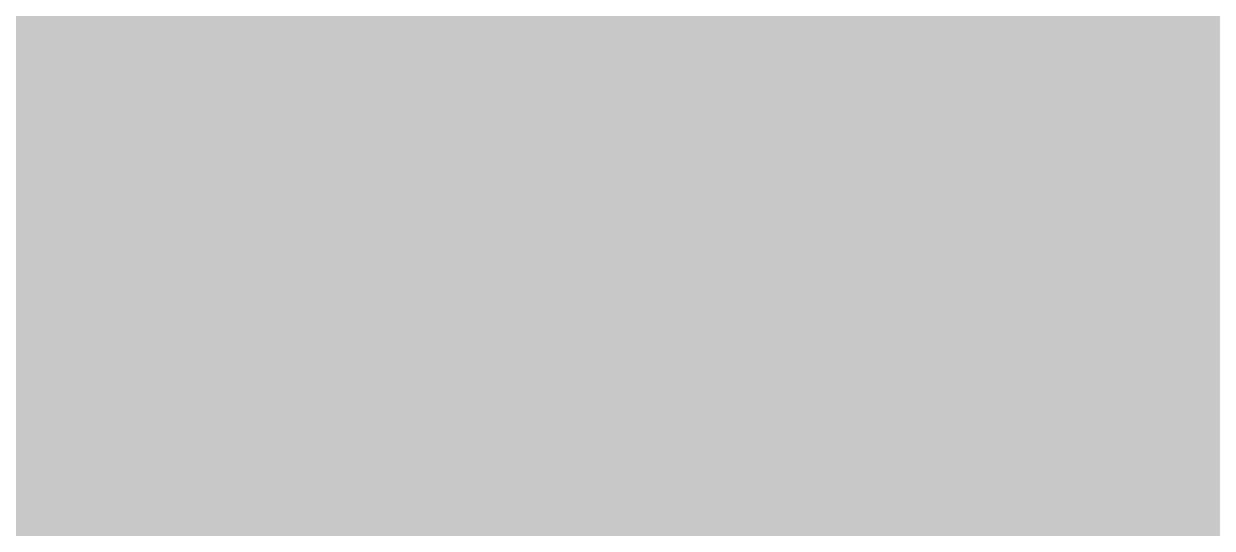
# Model space of a CAD drawing. Extents: x 0 to 3.94, y 0 to 3.94.
# Drawn here: x 1.831 to 3.059, y 1.533 to 2.054 of the extents above; entities that cross this region are included whole.
import ezdxf

# ---------------------------------------------------------------- set-up
doc = ezdxf.new("R2010")
doc.units = 0
for name, color, linetype in [('Bottom', 10, 'CONTINUOUS'), ('Edge_Top', 22, 'CONTINUOUS'), ('Top', 9, 'CONTINUOUS')]:
    doc.layers.add(name, color=color, linetype=linetype)

msp = doc.modelspace()

# ---------------------------------------------------------------- linework, layer by layer
at = {"layer": 'Bottom', "linetype": 'CONTINUOUS', "const_width": 0.025}
for points in [[(0.041, 2.0582), (3.896, 2.0582)], [(0.041, 2.0334), (3.896, 2.0334)], [(0.041, 2.0085), (3.896, 2.0085)], [(0.041, 1.9836), (3.896, 1.9836)], [(0.041, 1.9588), (3.896, 1.9588)], [(0.041, 1.9339), (3.896, 1.9339)], [(0.041, 1.909), (3.896, 1.909)], [(0.041, 1.8842), (3.896, 1.8842)], [(0.041, 1.8593), (3.5224, 1.8593)], [(0.041, 1.8344), (3.5079, 1.8344)], [(0.041, 1.8095), (3.5044, 1.8095)], [(0.041, 1.7847), (3.4543, 1.7847)], [(0.041, 1.7598), (3.4204, 1.7598)], [(0.041, 1.7349), (3.4088, 1.7349)], [(0.041, 1.7101), (3.4071, 1.7101)], [(0.041, 1.6852), (3.4147, 1.6852)], [(0.041, 1.6603), (3.4365, 1.6603)], [(0.041, 1.6355), (3.5051, 1.6355)], [(0.041, 1.6106), (3.5058, 1.6106)], [(0.041, 1.5857), (3.5161, 1.5857)], [(0.041, 1.5609), (3.5448, 1.5609)], [(0.041, 1.536), (3.896, 1.536)]]:
    msp.add_lwpolyline(points, dxfattribs=at)
at = {"layer": 'Edge_Top', "linetype": 'CONTINUOUS', "const_width": 0.008}
for points in [[(0.7674, 0.5581), (1.8908, 1.6813), (1.8941, 1.683), (1.8978, 1.6835), (2.814, 1.6838), (3.255, 2.1248)], [(3.2752, 2.1115), (2.8256, 1.6621), (2.8223, 1.6604), (2.8186, 1.6598), (1.9027, 1.6598), (0.7793, 0.5366)], [(1.5928, 1.5911), (1.8437, 1.842), (1.8484, 1.8451), (1.8536, 1.847), (1.8591, 1.8477), (2.7381, 1.8477), (3.0046, 2.1142)], [(3.0451, 2.0876), (2.7633, 1.806), (2.7587, 1.8029), (2.7535, 1.8009), (2.7479, 1.8003), (1.8689, 1.8003), (1.618, 1.5495)]]:
    msp.add_lwpolyline(points, dxfattribs=at)
at = {"layer": 'Top', "linetype": 'CONTINUOUS'}
for points, const_width in [([(2.8186, 1.6717), (3.2668, 2.1199)], 0.0157), ([(2.7479, 1.824), (3.0283, 2.1043)], 0.0394), ([(1.6026, 1.5675), (1.8591, 1.824)], 0.0394), ([(1.8591, 1.824), (2.7479, 1.824)], 0.0394), ([(0.7723, 0.5462), (1.8978, 1.6717)], 0.0157), ([(1.8978, 1.6717), (2.8186, 1.6717)], 0.0157)]:
    msp.add_lwpolyline(points, dxfattribs=dict(at, const_width=const_width))

doc.saveas('drawing.dxf')
